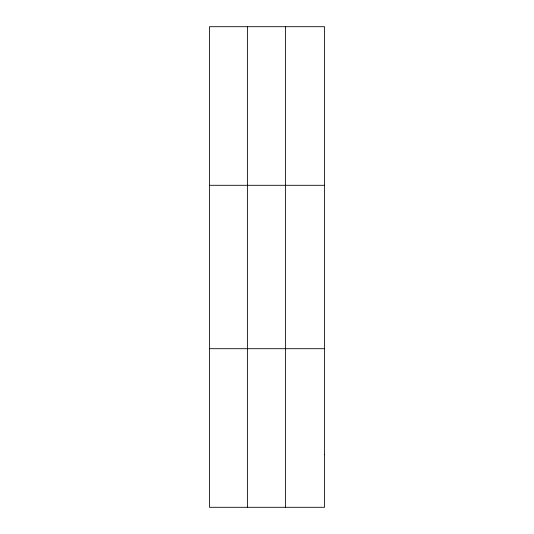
<?xml version="1.0" encoding="UTF-8"?>
<svg xmlns="http://www.w3.org/2000/svg" width="534" height="534" viewBox="0 0 534 534"><rect width="100%" height="100%" fill="white"/><g stroke="black" fill="none" stroke-linecap="round" stroke-linejoin="round"><path stroke-width="0.8" d="M247.436 507.3L247.436 26.7M285.416 507.3L285.416 26.7M209.448 185.298L324.552 185.298M209.448 348.702L324.552 348.702M324.552 454.434L324.552 507.3L209.448 507.3L209.448 26.7L324.552 26.7L324.552 454.434"/></g></svg>
